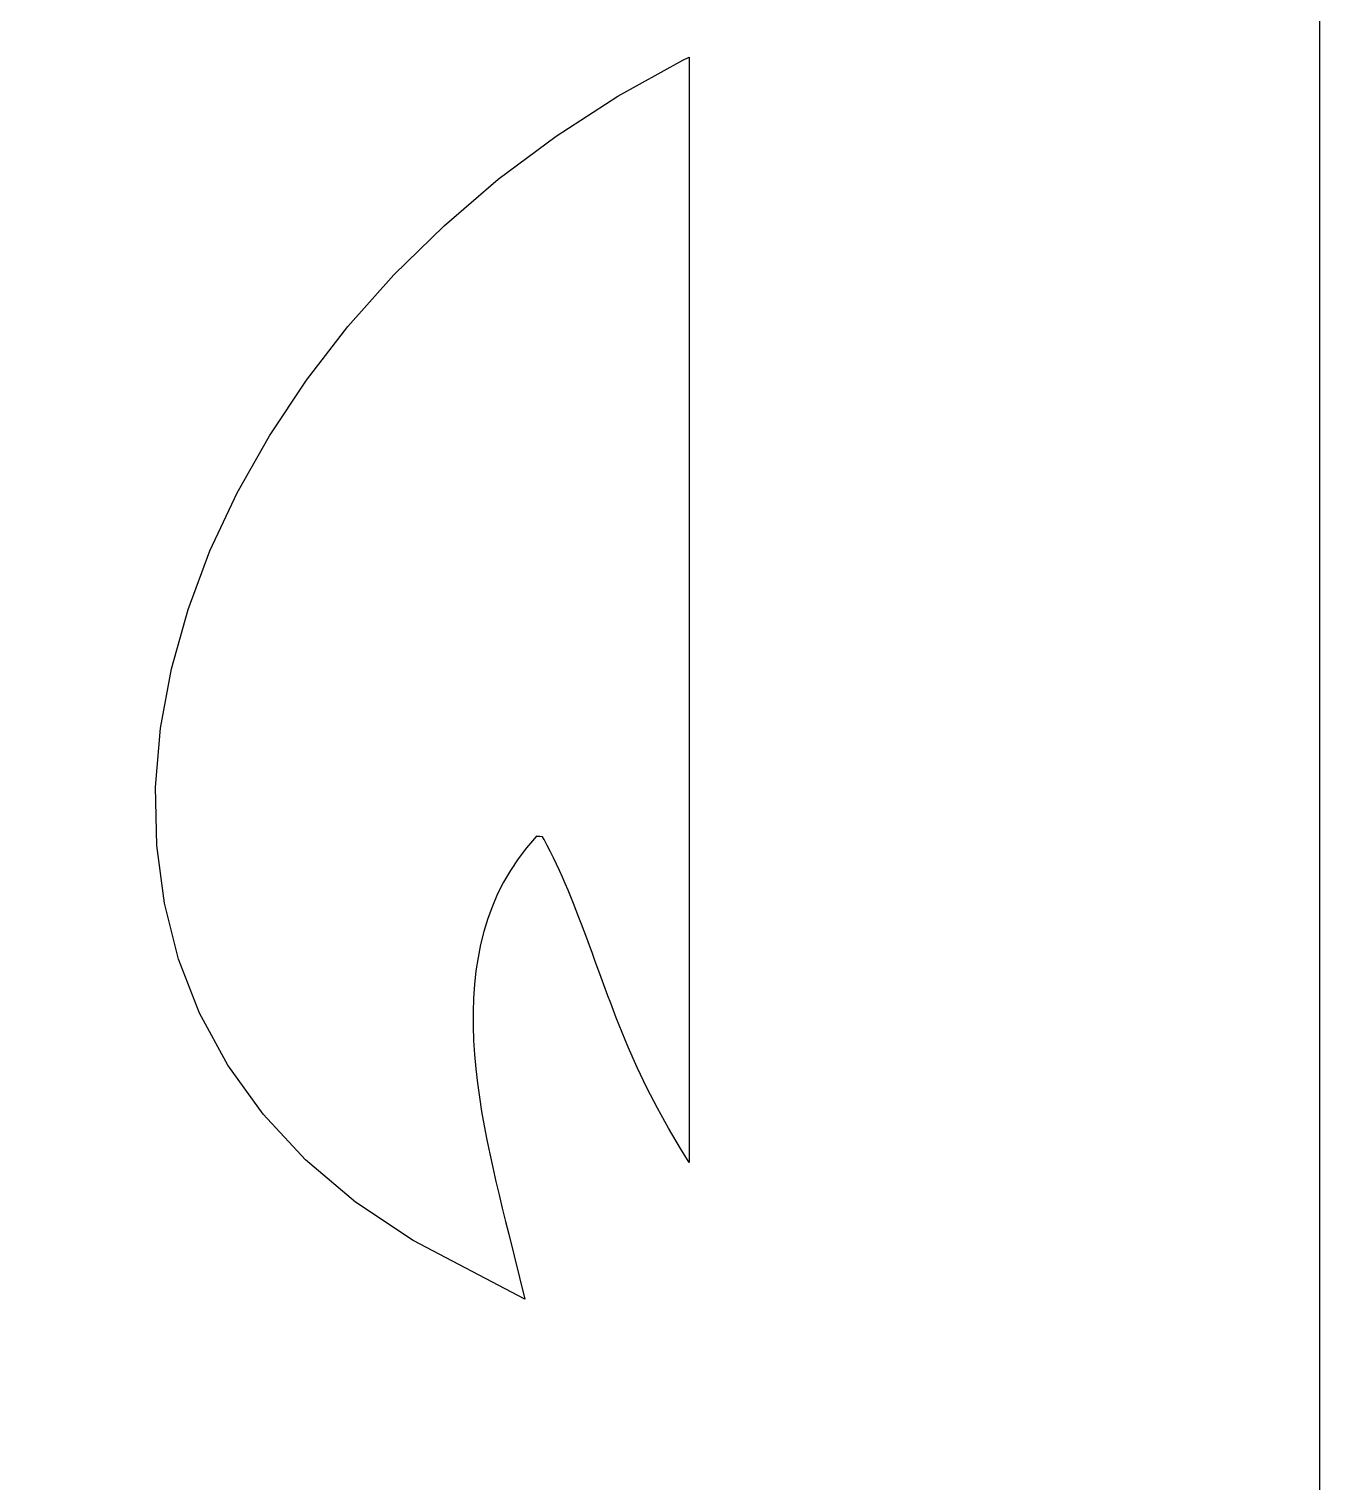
# Model space of a CAD drawing. Header units: centimetres. Extents: x -27.5 to -9.1, y -9.5 to -3.5.
# Drawn here: x -19.77 to -18.977, y -8.607 to -7.715 of the extents above; entities that cross this region are included whole.
import ezdxf

# ---------------------------------------------------------------- set-up
doc = ezdxf.new("R2010")
doc.units = ezdxf.units.CM
doc.header["$MEASUREMENT"] = 0
doc.layers.add('layer 1', color=7, linetype='Continuous')

msp = doc.modelspace()

# ---------------------------------------------------------------- linework, layer by layer
at = {"layer": 'layer 1', "color": 250}
for points, knots in [([(-27.5, -3.49494), (-27.5, -3.49494), (-18.97669, -3.49494), (-18.97669, -3.49494), (-18.97669, -3.49494), (-18.97669, -3.49494), (-18.97669, -9.5), (-18.97669, -9.5), (-18.97669, -9.5), (-18.97669, -9.5), (-27.5, -9.5), (-27.5, -9.5), (-27.5, -9.5), (-27.5, -9.5), (-27.5, -3.49494), (-27.5, -3.49494)], [0, 0, 0, 0, 0.2, 0.2, 0.2, 0.2, 0.4, 0.4, 0.4, 0.4, 0.6, 0.6, 0.6, 0.6, 1, 1, 1, 1]), ([(-19.36411, -7.73219), (-19.36411, -7.73219), (-19.36806, -7.73403), (-19.36806, -7.73403), (-19.36806, -7.73403), (-19.36806, -7.73403), (-19.408, -7.75614), (-19.408, -7.75614), (-19.408, -7.75614), (-19.408, -7.75614), (-19.44583, -7.7806), (-19.44583, -7.7806), (-19.44583, -7.7806), (-19.44583, -7.7806), (-19.48143, -7.80719), (-19.48143, -7.80719), (-19.48143, -7.80719), (-19.48143, -7.80719), (-19.5147, -7.83571), (-19.5147, -7.83571), (-19.5147, -7.83571), (-19.5147, -7.83571), (-19.54551, -7.86594), (-19.54551, -7.86594), (-19.54551, -7.86594), (-19.54551, -7.86594), (-19.57374, -7.89767), (-19.57374, -7.89767), (-19.57374, -7.89767), (-19.57374, -7.89767), (-19.59927, -7.93068), (-19.59927, -7.93068), (-19.59927, -7.93068), (-19.59927, -7.93068), (-19.62198, -7.96478), (-19.62198, -7.96478), (-19.62198, -7.96478), (-19.62198, -7.96478), (-19.64175, -7.99976), (-19.64175, -7.99976), (-19.64175, -7.99976), (-19.64175, -7.99976), (-19.65845, -8.03542), (-19.65845, -8.03542), (-19.65845, -8.03542), (-19.65845, -8.03542), (-19.67195, -8.07153), (-19.67195, -8.07153), (-19.67195, -8.07153), (-19.67195, -8.07153), (-19.68211, -8.10792), (-19.68211, -8.10792), (-19.68211, -8.10792), (-19.68211, -8.10792), (-19.68879, -8.14435), (-19.68879, -8.14435), (-19.68879, -8.14435), (-19.68879, -8.14435), (-19.69185, -8.18063), (-19.69185, -8.18063), (-19.69185, -8.18063), (-19.69185, -8.18063), (-19.69113, -8.21653), (-19.69113, -8.21653), (-19.69113, -8.21653), (-19.69113, -8.21653), (-19.68649, -8.2518), (-19.68649, -8.2518), (-19.68649, -8.2518), (-19.68649, -8.2518), (-19.67776, -8.2862), (-19.67776, -8.2862), (-19.67776, -8.2862), (-19.67776, -8.2862), (-19.66483, -8.31947), (-19.66483, -8.31947), (-19.66483, -8.31947), (-19.66483, -8.31947), (-19.64757, -8.35131), (-19.64757, -8.35131), (-19.64757, -8.35131), (-19.64757, -8.35131), (-19.62589, -8.38146), (-19.62589, -8.38146), (-19.62589, -8.38146), (-19.62589, -8.38146), (-19.59972, -8.40965), (-19.59972, -8.40965), (-19.59972, -8.40965), (-19.59972, -8.40965), (-19.56901, -8.43564), (-19.56901, -8.43564), (-19.56901, -8.43564), (-19.56901, -8.43564), (-19.53368, -8.4592), (-19.53368, -8.4592), (-19.53368, -8.4592), (-19.53368, -8.4592), (-19.46502, -8.49512), (-19.46502, -8.49512), (-19.46502, -8.49512), (-19.46502, -8.49512), (-19.47493, -8.45531), (-19.47493, -8.45531), (-19.47493, -8.45531), (-19.47493, -8.45531), (-19.4769, -8.44739), (-19.4769, -8.44739), (-19.4769, -8.44739), (-19.4769, -8.44739), (-19.4789, -8.43932), (-19.4789, -8.43932), (-19.4789, -8.43932), (-19.4789, -8.43932), (-19.48089, -8.43112), (-19.48089, -8.43112), (-19.48089, -8.43112), (-19.48089, -8.43112), (-19.48286, -8.4228), (-19.48286, -8.4228), (-19.48286, -8.4228), (-19.48286, -8.4228), (-19.48478, -8.41437), (-19.48478, -8.41437), (-19.48478, -8.41437), (-19.48478, -8.41437), (-19.48664, -8.40586), (-19.48664, -8.40586), (-19.48664, -8.40586), (-19.48664, -8.40586), (-19.48841, -8.39726), (-19.48841, -8.39726), (-19.48841, -8.39726), (-19.48841, -8.39726), (-19.49006, -8.3886), (-19.49006, -8.3886), (-19.49006, -8.3886), (-19.49006, -8.3886), (-19.49159, -8.37989), (-19.49159, -8.37989), (-19.49159, -8.37989), (-19.49159, -8.37989), (-19.49296, -8.37115), (-19.49296, -8.37115), (-19.49296, -8.37115), (-19.49296, -8.37115), (-19.49416, -8.36239), (-19.49416, -8.36239), (-19.49416, -8.36239), (-19.49416, -8.36239), (-19.49517, -8.35363), (-19.49517, -8.35363), (-19.49517, -8.35363), (-19.49517, -8.35363), (-19.49596, -8.34488), (-19.49596, -8.34488), (-19.49596, -8.34488), (-19.49596, -8.34488), (-19.49651, -8.33616), (-19.49651, -8.33616), (-19.49651, -8.33616), (-19.49651, -8.33616), (-19.49681, -8.32749), (-19.49681, -8.32749), (-19.49681, -8.32749), (-19.49681, -8.32749), (-19.49683, -8.31887), (-19.49683, -8.31887), (-19.49683, -8.31887), (-19.49683, -8.31887), (-19.49657, -8.31033), (-19.49657, -8.31033), (-19.49657, -8.31033), (-19.49657, -8.31033), (-19.49599, -8.30188), (-19.49599, -8.30188), (-19.49599, -8.30188), (-19.49599, -8.30188), (-19.49508, -8.29352), (-19.49508, -8.29352), (-19.49508, -8.29352), (-19.49508, -8.29352), (-19.49383, -8.28529), (-19.49383, -8.28529), (-19.49383, -8.28529), (-19.49383, -8.28529), (-19.49222, -8.27719), (-19.49222, -8.27719), (-19.49222, -8.27719), (-19.49222, -8.27719), (-19.49022, -8.26922), (-19.49022, -8.26922), (-19.49022, -8.26922), (-19.49022, -8.26922), (-19.48783, -8.2614), (-19.48783, -8.2614), (-19.48783, -8.2614), (-19.48783, -8.2614), (-19.48502, -8.25373), (-19.48502, -8.25373), (-19.48502, -8.25373), (-19.48502, -8.25373), (-19.48178, -8.24623), (-19.48178, -8.24623), (-19.48178, -8.24623), (-19.48178, -8.24623), (-19.47809, -8.23889), (-19.47809, -8.23889), (-19.47809, -8.23889), (-19.47809, -8.23889), (-19.47391, -8.23172), (-19.47391, -8.23172), (-19.47391, -8.23172), (-19.47391, -8.23172), (-19.46924, -8.22471), (-19.46924, -8.22471), (-19.46924, -8.22471), (-19.46924, -8.22471), (-19.46403, -8.21789), (-19.46403, -8.21789), (-19.46403, -8.21789), (-19.46403, -8.21789), (-19.45787, -8.21078), (-19.45787, -8.21078), (-19.45787, -8.21078), (-19.45787, -8.21078), (-19.45722, -8.21087), (-19.45722, -8.21087), (-19.45722, -8.21087), (-19.45722, -8.21087), (-19.45584, -8.21102), (-19.45584, -8.21102), (-19.45584, -8.21102), (-19.45584, -8.21102), (-19.4546, -8.21114), (-19.4546, -8.21114), (-19.4546, -8.21114), (-19.4546, -8.21114), (-19.45414, -8.21119), (-19.45414, -8.21119), (-19.45414, -8.21119), (-19.45414, -8.21119), (-19.45324, -8.21283), (-19.45324, -8.21283), (-19.45324, -8.21283), (-19.45324, -8.21283), (-19.45126, -8.21654), (-19.45126, -8.21654), (-19.45126, -8.21654), (-19.45126, -8.21654), (-19.44934, -8.22029), (-19.44934, -8.22029), (-19.44934, -8.22029), (-19.44934, -8.22029), (-19.44745, -8.22411), (-19.44745, -8.22411), (-19.44745, -8.22411), (-19.44745, -8.22411), (-19.4456, -8.22798), (-19.4456, -8.22798), (-19.4456, -8.22798), (-19.4456, -8.22798), (-19.44379, -8.2319), (-19.44379, -8.2319), (-19.44379, -8.2319), (-19.44379, -8.2319), (-19.44201, -8.23586), (-19.44201, -8.23586), (-19.44201, -8.23586), (-19.44201, -8.23586), (-19.44026, -8.23988), (-19.44026, -8.23988), (-19.44026, -8.23988), (-19.44026, -8.23988), (-19.43854, -8.24394), (-19.43854, -8.24394), (-19.43854, -8.24394), (-19.43854, -8.24394), (-19.43684, -8.24804), (-19.43684, -8.24804), (-19.43684, -8.24804), (-19.43684, -8.24804), (-19.43516, -8.25219), (-19.43516, -8.25219), (-19.43516, -8.25219), (-19.43516, -8.25219), (-19.4335, -8.25637), (-19.4335, -8.25637), (-19.4335, -8.25637), (-19.4335, -8.25637), (-19.43186, -8.26059), (-19.43186, -8.26059), (-19.43186, -8.26059), (-19.43186, -8.26059), (-19.43023, -8.26484), (-19.43023, -8.26484), (-19.43023, -8.26484), (-19.43023, -8.26484), (-19.42861, -8.26912), (-19.42861, -8.26912), (-19.42861, -8.26912), (-19.42861, -8.26912), (-19.42701, -8.27344), (-19.42701, -8.27344), (-19.42701, -8.27344), (-19.42701, -8.27344), (-19.4254, -8.27779), (-19.4254, -8.27779), (-19.4254, -8.27779), (-19.4254, -8.27779), (-19.4238, -8.28216), (-19.4238, -8.28216), (-19.4238, -8.28216), (-19.4238, -8.28216), (-19.42219, -8.28655), (-19.42219, -8.28655), (-19.42219, -8.28655), (-19.42219, -8.28655), (-19.42058, -8.29096), (-19.42058, -8.29096), (-19.42058, -8.29096), (-19.42058, -8.29096), (-19.41896, -8.2954), (-19.41896, -8.2954), (-19.41896, -8.2954), (-19.41896, -8.2954), (-19.41733, -8.29985), (-19.41733, -8.29985), (-19.41733, -8.29985), (-19.41733, -8.29985), (-19.41569, -8.30431), (-19.41569, -8.30431), (-19.41569, -8.30431), (-19.41569, -8.30431), (-19.41403, -8.30879), (-19.41403, -8.30879), (-19.41403, -8.30879), (-19.41403, -8.30879), (-19.41234, -8.31328), (-19.41234, -8.31328), (-19.41234, -8.31328), (-19.41234, -8.31328), (-19.41064, -8.31777), (-19.41064, -8.31777), (-19.41064, -8.31777), (-19.41064, -8.31777), (-19.4089, -8.32227), (-19.4089, -8.32227), (-19.4089, -8.32227), (-19.4089, -8.32227), (-19.40714, -8.32678), (-19.40714, -8.32678), (-19.40714, -8.32678), (-19.40714, -8.32678), (-19.40534, -8.33128), (-19.40534, -8.33128), (-19.40534, -8.33128), (-19.40534, -8.33128), (-19.4035, -8.33579), (-19.4035, -8.33579), (-19.4035, -8.33579), (-19.4035, -8.33579), (-19.40159, -8.34037), (-19.40159, -8.34037), (-19.40159, -8.34037), (-19.40159, -8.34037), (-19.3961, -8.35281), (-19.3961, -8.35281), (-19.3961, -8.35281), (-19.3961, -8.35281), (-19.39011, -8.3653), (-19.39011, -8.3653), (-19.39011, -8.3653), (-19.39011, -8.3653), (-19.38366, -8.37777), (-19.38366, -8.37777), (-19.38366, -8.37777), (-19.38366, -8.37777), (-19.37679, -8.39019), (-19.37679, -8.39019), (-19.37679, -8.39019), (-19.37679, -8.39019), (-19.36951, -8.40258), (-19.36951, -8.40258), (-19.36951, -8.40258), (-19.36951, -8.40258), (-19.36411, -8.41127), (-19.36411, -8.41127), (-19.36411, -8.41127), (-19.36411, -8.41127), (-19.36411, -7.73219), (-19.36411, -7.73219)], [0, 0, 0, 0, 0.010101, 0.010101, 0.010101, 0.010101, 0.020202, 0.020202, 0.020202, 0.020202, 0.030303, 0.030303, 0.030303, 0.030303, 0.040404, 0.040404, 0.040404, 0.040404, 0.050505, 0.050505, 0.050505, 0.050505, 0.060606, 0.060606, 0.060606, 0.060606, 0.070707, 0.070707, 0.070707, 0.070707, 0.080808, 0.080808, 0.080808, 0.080808, 0.090909, 0.090909, 0.090909, 0.090909, 0.10101, 0.10101, 0.10101, 0.10101, 0.111111, 0.111111, 0.111111, 0.111111, 0.121212, 0.121212, 0.121212, 0.121212, 0.131313, 0.131313, 0.131313, 0.131313, 0.141414, 0.141414, 0.141414, 0.141414, 0.151515, 0.151515, 0.151515, 0.151515, 0.161616, 0.161616, 0.161616, 0.161616, 0.171717, 0.171717, 0.171717, 0.171717, 0.181818, 0.181818, 0.181818, 0.181818, 0.191919, 0.191919, 0.191919, 0.191919, 0.20202, 0.20202, 0.20202, 0.20202, 0.212121, 0.212121, 0.212121, 0.212121, 0.222222, 0.222222, 0.222222, 0.222222, 0.232323, 0.232323, 0.232323, 0.232323, 0.242424, 0.242424, 0.242424, 0.242424, 0.252525, 0.252525, 0.252525, 0.252525, 0.262626, 0.262626, 0.262626, 0.262626, 0.272727, 0.272727, 0.272727, 0.272727, 0.282828, 0.282828, 0.282828, 0.282828, 0.292929, 0.292929, 0.292929, 0.292929, 0.30303, 0.30303, 0.30303, 0.30303, 0.313131, 0.313131, 0.313131, 0.313131, 0.323232, 0.323232, 0.323232, 0.323232, 0.333333, 0.333333, 0.333333, 0.333333, 0.343434, 0.343434, 0.343434, 0.343434, 0.353535, 0.353535, 0.353535, 0.353535, 0.363636, 0.363636, 0.363636, 0.363636, 0.373737, 0.373737, 0.373737, 0.373737, 0.383838, 0.383838, 0.383838, 0.383838, 0.393939, 0.393939, 0.393939, 0.393939, 0.40404, 0.40404, 0.40404, 0.40404, 0.414141, 0.414141, 0.414141, 0.414141, 0.424242, 0.424242, 0.424242, 0.424242, 0.434343, 0.434343, 0.434343, 0.434343, 0.444444, 0.444444, 0.444444, 0.444444, 0.454545, 0.454545, 0.454545, 0.454545, 0.464646, 0.464646, 0.464646, 0.464646, 0.474747, 0.474747, 0.474747, 0.474747, 0.484848, 0.484848, 0.484848, 0.484848, 0.494949, 0.494949, 0.494949, 0.494949, 0.505051, 0.505051, 0.505051, 0.505051, 0.515152, 0.515152, 0.515152, 0.515152, 0.525253, 0.525253, 0.525253, 0.525253, 0.535354, 0.535354, 0.535354, 0.535354, 0.545455, 0.545455, 0.545455, 0.545455, 0.555556, 0.555556, 0.555556, 0.555556, 0.565657, 0.565657, 0.565657, 0.565657, 0.575758, 0.575758, 0.575758, 0.575758, 0.585859, 0.585859, 0.585859, 0.585859, 0.59596, 0.59596, 0.59596, 0.59596, 0.606061, 0.606061, 0.606061, 0.606061, 0.616162, 0.616162, 0.616162, 0.616162, 0.626263, 0.626263, 0.626263, 0.626263, 0.636364, 0.636364, 0.636364, 0.636364, 0.646465, 0.646465, 0.646465, 0.646465, 0.656566, 0.656566, 0.656566, 0.656566, 0.666667, 0.666667, 0.666667, 0.666667, 0.676768, 0.676768, 0.676768, 0.676768, 0.686869, 0.686869, 0.686869, 0.686869, 0.69697, 0.69697, 0.69697, 0.69697, 0.707071, 0.707071, 0.707071, 0.707071, 0.717172, 0.717172, 0.717172, 0.717172, 0.727273, 0.727273, 0.727273, 0.727273, 0.737374, 0.737374, 0.737374, 0.737374, 0.747475, 0.747475, 0.747475, 0.747475, 0.757576, 0.757576, 0.757576, 0.757576, 0.767677, 0.767677, 0.767677, 0.767677, 0.777778, 0.777778, 0.777778, 0.777778, 0.787879, 0.787879, 0.787879, 0.787879, 0.79798, 0.79798, 0.79798, 0.79798, 0.808081, 0.808081, 0.808081, 0.808081, 0.818182, 0.818182, 0.818182, 0.818182, 0.828283, 0.828283, 0.828283, 0.828283, 0.838384, 0.838384, 0.838384, 0.838384, 0.848485, 0.848485, 0.848485, 0.848485, 0.858586, 0.858586, 0.858586, 0.858586, 0.868687, 0.868687, 0.868687, 0.868687, 0.878788, 0.878788, 0.878788, 0.878788, 0.888889, 0.888889, 0.888889, 0.888889, 0.89899, 0.89899, 0.89899, 0.89899, 0.909091, 0.909091, 0.909091, 0.909091, 0.919192, 0.919192, 0.919192, 0.919192, 0.929293, 0.929293, 0.929293, 0.929293, 0.939394, 0.939394, 0.939394, 0.939394, 0.949495, 0.949495, 0.949495, 0.949495, 0.959596, 0.959596, 0.959596, 0.959596, 0.969697, 0.969697, 0.969697, 0.969697, 0.979798, 0.979798, 0.979798, 0.979798, 1, 1, 1, 1])]:
    msp.add_open_spline(points, degree=3, knots=knots, dxfattribs=at)

doc.saveas('drawing.dxf')
